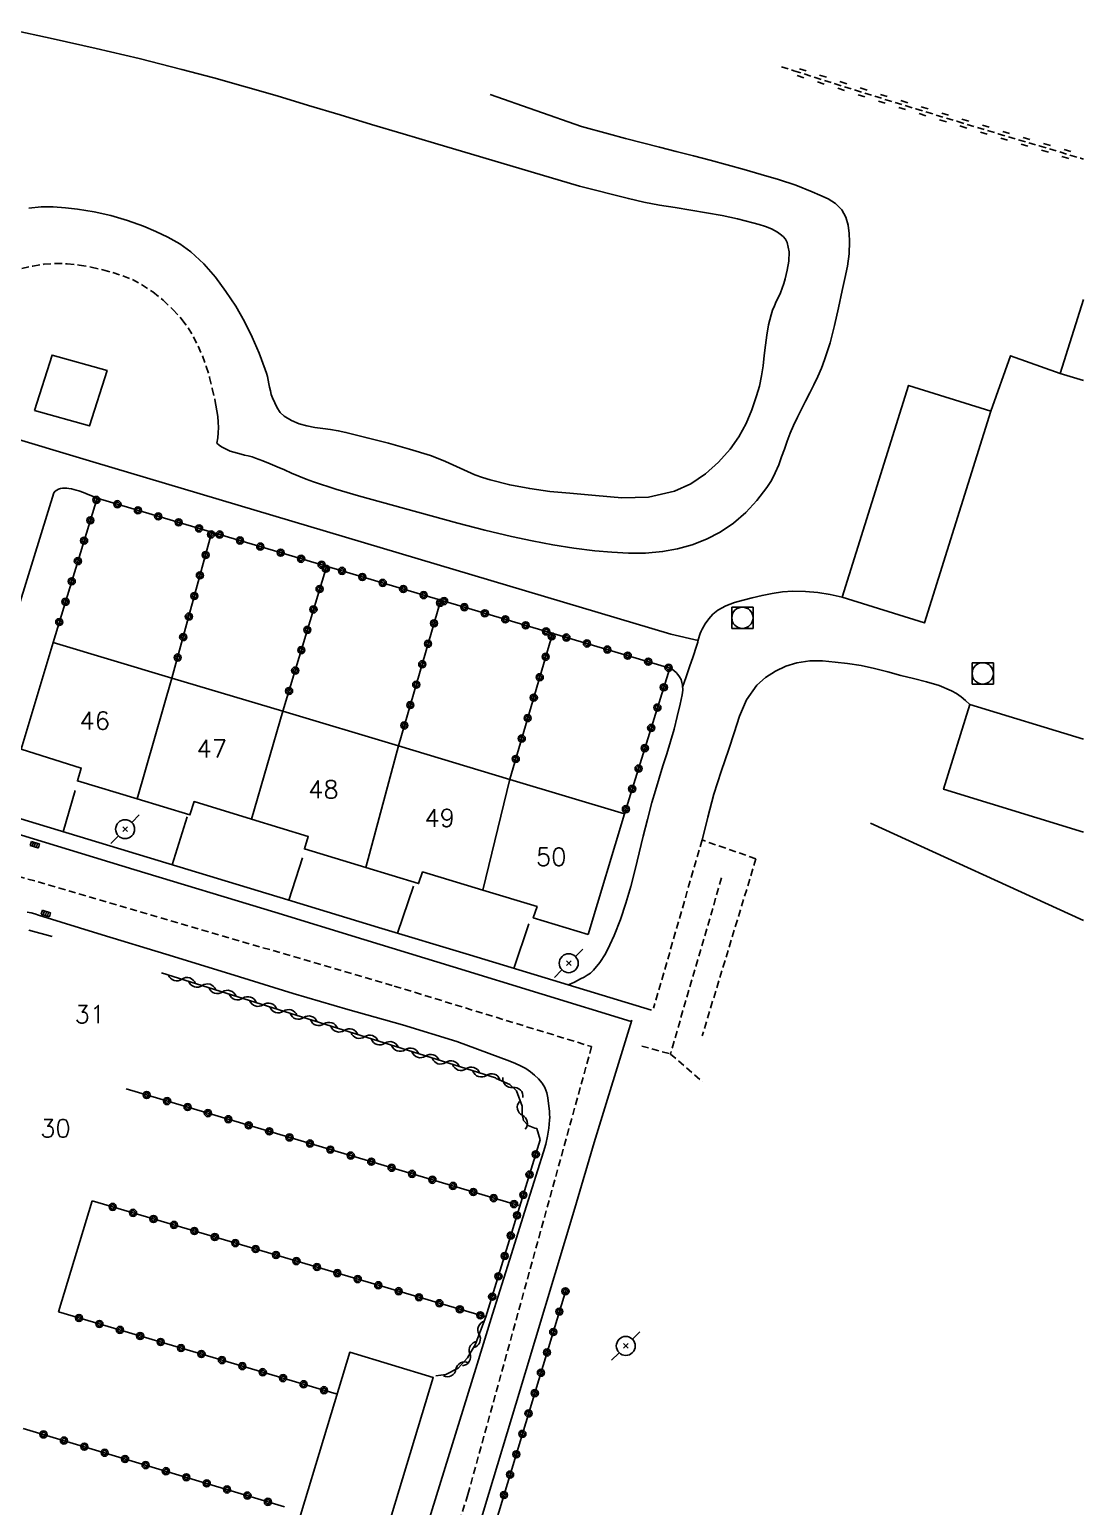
# Model space of a CAD drawing. Header units: millimetres. Extents: x 108019 to 109000, y 147057 to 148000.
# Drawn here: x 108925.8 to 109000, y 147467.6 to 147571.7 of the extents above; entities that cross this region are included whole.
import ezdxf
from ezdxf.enums import TextEntityAlignment as Align

# ---------------------------------------------------------------- set-up
doc = ezdxf.new("R2010")
doc.units = ezdxf.units.MM
doc.linetypes.add('DASHED', pattern=[0.75, 0.5, -0.25])
doc.layers.get('0').update_dxf_attribs({"linetype": 'CONTINUOUS'})
for name, color, linetype in [('W0001', 6, 'DASHED'), ('W0008', 7, 'CONTINUOUS'), ('W0014', 7, 'CONTINUOUS'), ('W0017', 7, 'CONTINUOUS'), ('W0101', 7, 'CONTINUOUS'), ('W0104', 1, 'CONTINUOUS'), ('W0112', 1, 'DASHED'), ('W0211', 2, 'CONTINUOUS'), ('W0214', 2, 'CONTINUOUS'), ('W0220', 5, 'DASHED'), ('W0300', 7, 'CONTINUOUS'), ('W0310', 3, 'CONTINUOUS'), ('W0323', 7, 'CONTINUOUS'), ('W0333', 7, 'CONTINUOUS'), ('W0401', 7, 'CONTINUOUS'), ('W0420', 7, 'CONTINUOUS'), ('W0473', 7, 'CONTINUOUS'), ('W0991', 7, 'CONTINUOUS'), ('W1102', 7, 'CONTINUOUS')]:
    doc.layers.add(name, color=color, linetype=linetype)
doc.styles.get("Standard").update_dxf_attribs({"font": 'romans.shx', "width": 0.85})

# ---------------------------------------------------------------- blocks, each defined once
blk = doc.blocks.new('T473')
for p, q in [((-0.166667, 0.166667), (0.166667, -0.166667)), ((-0.166667, -0.166667), (0.166667, 0.166667)), ((0.500001, 0.500001), (1.000002, 1.000002)), ((-1.000002, -1.000002), (-0.500001, -0.500001))]:
    blk.add_line(p, q)
blk.add_ellipse((0, 0), major_axis=(0.471405, 0.471405), ratio=1, start_param=5.4977871438, end_param=11.780972451)
blk = doc.blocks.new('T420')
for p, q in [((0.75, 0.75), (-0.75, 0.75)), ((-0.75, 0.75), (-0.75, -0.75)), ((0.75, 0.75), (0.75, -0.75)), ((0.75, -0.75), (-0.75, -0.75))]:
    blk.add_line(p, q)
blk.add_ellipse((0, 0), major_axis=(-0.53, 0.53), ratio=1, start_param=3.926991, end_param=10.210176)
blk = doc.blocks.new('T401')
for p, q in [((-0.3, 0.3), (0, 0.3)), ((-0.3, -0.25), (-0.3, 0.3)), ((-0.3, 0.15), (0, 0.15)), ((-0.3, 0), (0, 0)), ((0, 0.3), (0, -0.25)), ((-0.3, -0.15), (0, -0.15)), ((-0.3, -0.25), (-0.3, -0.3)), ((-0.3, -0.3), (0, -0.3)), ((0, -0.3), (0, -0.25))]:
    blk.add_line(p, q)
blk = doc.blocks.new('t220o')
at = {"color": 0, "linetype": 'Continuous'}
for p, q in [((-0.25, 0.25), (0.25, 0.25)), ((-0.25, -0.25), (0.25, -0.25))]:
    blk.add_line(p, q, dxfattribs=at)
blk = doc.blocks.new('t323o')
at = {"color": 0, "linetype": 'Continuous'}
for radius in [0.25, 0.15]:
    blk.add_circle((0, 0), radius, dxfattribs=at)
blk = doc.blocks.new('t310o')
at = {"color": 0, "linetype": 'Continuous'}
for centre, start, end in [((-0.5, 0.38), 216.8699, 323.1304), ((0.5, -0.37), 36.8699, 143.1303)]:
    blk.add_arc(centre, 0.625, start, end, dxfattribs=at)

msp = doc.modelspace()

# ---------------------------------------------------------------- linework, layer by layer
at = {"layer": 'W0001'}
msp.add_lwpolyline([(108867.57, 147530.12), (108887.18, 147523.95), (108920.6, 147513.32), (108951.45, 147504.3), (108965.35, 147500.03), (108956.63, 147468.45), (108949.62, 147445.96), (108944.86, 147430.79), (108923.21, 147437.27), (108899.5, 147444.14), (108900.08, 147445.42)], dxfattribs=at)
at = {"layer": 'W0008'}
for points in [[(108945.88, 147428.68), (108947.51, 147433.9), (108949.13, 147439.13), (108950.74, 147444.36), (108952.35, 147449.59), (108954.28, 147455.9), (108956.2, 147462.21), (108958.11, 147468.52), (108960.02, 147474.83), (108961.41, 147479.43), (108962.79, 147484.04), (108964.16, 147488.65), (108965.53, 147493.26)], [(108961.97, 147492.61), (108960.76, 147488.8), (108959.56, 147484.98), (108958.37, 147481.16), (108957.19, 147477.35), (108954.13, 147467.4), (108951.09, 147457.45), (108948.07, 147447.49), (108945.08, 147437.52)]]:
    msp.add_lwpolyline(points, dxfattribs=at)
at = {"layer": 'W0014'}
for points in [[(108883.92, 147555.16), (108930.22, 147541.26), (108970.93, 147529.11), (108972.87, 147528.65)], [(108921.13, 147518.61), (108927.47, 147539.07)], [(108927.47, 147539.07), (108927.57, 147539.18), (108927.68, 147539.26), (108927.8, 147539.33), (108927.93, 147539.38), (108928.08, 147539.4), (108928.23, 147539.41), (108928.38, 147539.39), (108928.53, 147539.38), (108928.71, 147539.35), (108928.88, 147539.3), (108929.05, 147539.25), (108929.23, 147539.2), (108929.55, 147539.09), (108929.88, 147538.96), (108930.2, 147538.83), (108930.51, 147538.7)], [(108968.15, 147501.79), (108961.87, 147503.72), (108955.59, 147505.65), (108949.31, 147507.58), (108943.03, 147509.5), (108933.11, 147512.52), (108923.18, 147515.55), (108913.25, 147518.56), (108903.32, 147521.55)], [(108969.57, 147502.6), (108963.16, 147504.54), (108956.76, 147506.49), (108950.35, 147508.43), (108943.95, 147510.38), (108911.58, 147520.2)], [(108925.6, 147509.52), (108925.87, 147509.46), (108926.13, 147509.38), (108926.39, 147509.3)], [(108926.39, 147509.3), (108930.88, 147507.92), (108935.37, 147506.55), (108939.86, 147505.17), (108944.34, 147503.78), (108948.17, 147502.65), (108952.02, 147501.57), (108955.85, 147500.4), (108959.6, 147499.01), (108959.98, 147498.85), (108960.35, 147498.68), (108960.71, 147498.49), (108961.05, 147498.25), (108961.34, 147498.02), (108961.61, 147497.75), (108961.86, 147497.46), (108962.05, 147497.14), (108962.19, 147496.78), (108962.27, 147496.41), (108962.32, 147496.03), (108962.36, 147495.66), (108962.38, 147495.46), (108962.39, 147495.25), (108962.4, 147495.05), (108962.39, 147494.84), (108962.33, 147494.28), (108962.24, 147493.71), (108962.12, 147493.16), (108961.97, 147492.61)], [(108925.71, 147508.25), (108927.35, 147507.8)], [(108965.53, 147493.26), (108968.18, 147501.9)]]:
    msp.add_lwpolyline(points, dxfattribs=at)
at = {"layer": 'W0017'}
for points in [[(108998.37, 147547.49), (108994.86, 147548.74), (108993.48, 147544.83)], [(108983.01, 147531.71), (108982.15, 147531.91), (108981.28, 147532.04), (108980.41, 147532.11), (108979.53, 147532.13), (108978.8, 147532.08), (108978.08, 147531.98), (108977.36, 147531.84), (108976.66, 147531.67), (108976.04, 147531.51), (108975.42, 147531.34), (108974.81, 147531.11), (108974.24, 147530.79), (108973.9, 147530.51), (108973.61, 147530.18), (108973.35, 147529.83), (108973.13, 147529.46), (108973.06, 147529.31), (108973, 147529.16), (108972.95, 147529.01), (108972.9, 147528.86), (108972.86, 147528.7), (108972.83, 147528.55), (108972.78, 147528.4), (108972.74, 147528.25), (108972.5, 147527.53), (108972.26, 147526.81), (108972.01, 147526.1), (108971.76, 147525.38)], [(108970.86, 147526.71), (108971.02, 147526.63), (108971.17, 147526.52), (108971.31, 147526.4), (108971.43, 147526.26), (108971.55, 147526.09), (108971.65, 147525.91), (108971.72, 147525.71), (108971.76, 147525.51), (108971.78, 147525.17), (108971.73, 147524.83), (108971.66, 147524.5), (108971.59, 147524.18), (108971.39, 147523.3), (108971.16, 147522.42), (108970.91, 147521.55), (108970.65, 147520.68), (108970.38, 147519.82), (108970.11, 147518.96), (108969.85, 147518.09), (108969.6, 147517.23), (108969.28, 147516.05), (108968.98, 147514.87), (108968.7, 147513.69), (108968.41, 147512.51), (108968.11, 147511.33), (108967.77, 147510.15), (108967.38, 147509), (108966.93, 147507.86), (108966.64, 147507.21), (108966.32, 147506.58), (108965.94, 147505.97), (108965.49, 147505.41), (108965.28, 147505.22), (108965.05, 147505.07), (108964.82, 147504.93), (108964.58, 147504.8), (108964.37, 147504.69), (108964.15, 147504.58), (108963.93, 147504.47), (108963.7, 147504.38)], [(108973.13, 147514.59), (108973.53, 147516.21), (108973.97, 147517.82), (108974.47, 147519.42), (108975.01, 147521), (108975.39, 147522.14), (108975.77, 147523.32), (108976.27, 147524.47), (108976.99, 147525.5), (108977.6, 147526.06), (108978.3, 147526.51), (108979.04, 147526.84), (108979.82, 147527.09), (108980.72, 147527.23), (108981.62, 147527.22), (108982.51, 147527.14), (108983.39, 147527.03), (108984.34, 147526.89), (108985.28, 147526.68), (108986.21, 147526.44), (108987.13, 147526.19), (108988.03, 147525.97), (108988.94, 147525.75), (108989.84, 147525.48), (108990.7, 147525.11), (108991.05, 147524.92), (108991.39, 147524.69), (108991.7, 147524.44), (108991.99, 147524.16)], [(108928.97, 147518.08), (108928.12, 147515.18)], [(108936.85, 147516.22), (108935.8, 147512.85)], [(108944.98, 147513.33), (108944.02, 147510.36)], [(108952.8, 147511.35), (108951.67, 147508.04)], [(108960.92, 147508.68), (108959.88, 147505.54)]]:
    msp.add_lwpolyline(points, dxfattribs=at)
at = {"layer": 'W0101'}
for points in [[(108935.79, 147526.01), (108927.41, 147528.52), (108925.17, 147520.99), (108929.4, 147519.67), (108929.13, 147518.76), (108933.34, 147517.49)], [(108943.6, 147523.67), (108935.79, 147526.01)], [(108951.74, 147521.23), (108943.6, 147523.67)], [(108959.59, 147518.87), (108951.74, 147521.23)], [(108965.12, 147507.94), (108967.67, 147516.45), (108959.59, 147518.87)], [(108933.34, 147517.49), (108937.05, 147516.37), (108937.35, 147517.31), (108941.4, 147516.07)], [(108941.4, 147516.07), (108945.39, 147514.84), (108945.12, 147513.97), (108949.45, 147512.65)], [(108949.45, 147512.65), (108953.16, 147511.52), (108953.44, 147512.35), (108957.68, 147511.07)], [(108957.68, 147511.07), (108961.51, 147509.9), (108961.24, 147509.12), (108965.12, 147507.94)], [(108930.18, 147489.16), (108927.8, 147481.33)]]:
    msp.add_lwpolyline(points, dxfattribs=at)
at = {"layer": 'W0104'}
for points in [[(109000, 147546.98), (108998.37, 147547.49), (109000, 147552.71)], [(109000, 147515.15), (108990.15, 147518.17), (108991.99, 147524.16)], [(108991.99, 147524.16), (109000, 147521.7)]]:
    msp.add_lwpolyline(points, dxfattribs=at)
for points in [[(108983.01, 147531.71), (108987.68, 147546.64), (108993.48, 147544.83), (108988.8, 147529.9)], [(108943.54, 147441.46), (108954.2, 147476.7), (108948.32, 147478.48), (108937.66, 147443.24)]]:
    msp.add_lwpolyline(points, close=True, dxfattribs=at)
at = {"layer": 'W0112'}
for points in [[(108925.22, 147554.88), (108925.98, 147555.06), (108926.76, 147555.18), (108927.55, 147555.24), (108928.4, 147555.22), (108929.26, 147555.13), (108930.1, 147554.98), (108930.93, 147554.79), (108931.63, 147554.6), (108932.33, 147554.37), (108933, 147554.1), (108933.65, 147553.75), (108934.44, 147553.23), (108935.17, 147552.65), (108935.86, 147552), (108936.49, 147551.3), (108936.92, 147550.7), (108937.3, 147550.07), (108937.63, 147549.41), (108937.93, 147548.73), (108938.21, 147547.98), (108938.44, 147547.21), (108938.63, 147546.43), (108938.81, 147545.65), (108938.89, 147545.26), (108938.96, 147544.86), (108939.02, 147544.46), (108939.05, 147544.05), (108939.06, 147543.68), (108939.04, 147543.31), (108939.01, 147542.94), (108938.96, 147542.57)], [(108973.13, 147514.6), (108969.72, 147502.73)], [(108976.92, 147513.27), (108973.13, 147514.6)], [(108976.93, 147513.27), (108973.14, 147500.79)], [(108974.51, 147511.93), (108970.9, 147499.51)], [(108968.88, 147500.07), (108970.9, 147499.51)], [(108970.9, 147499.51), (108973.17, 147497.54)]]:
    msp.add_lwpolyline(points, dxfattribs=at)
at = {"layer": 'W0211'}
msp.add_lwpolyline([(108924.4, 147571.73), (108927.43, 147571.07), (108930.46, 147570.39), (108933.48, 147569.68), (108936.49, 147568.92), (108938.73, 147568.33), (108940.96, 147567.7), (108943.19, 147567.05), (108945.41, 147566.38), (108947.63, 147565.71), (108949.85, 147565.04), (108952.07, 147564.37), (108954.29, 147563.72), (108957.7, 147562.71), (108961.1, 147561.69), (108964.51, 147560.7), (108967.95, 147559.81), (108969.04, 147559.57), (108970.14, 147559.36), (108971.24, 147559.18), (108972.34, 147559), (108973.44, 147558.82), (108974.54, 147558.62), (108975.63, 147558.39), (108976.71, 147558.1), (108977.16, 147557.98), (108977.6, 147557.84), (108978.03, 147557.67), (108978.44, 147557.44), (108978.64, 147557.3), (108978.84, 147557.14), (108979.01, 147556.95), (108979.13, 147556.72), (108979.27, 147556.06), (108979.25, 147555.4), (108979.13, 147554.76), (108978.99, 147554.15), (108978.9, 147553.82), (108978.78, 147553.5), (108978.65, 147553.18), (108978.51, 147552.87), (108978.36, 147552.56), (108978.23, 147552.25), (108978.1, 147551.94), (108977.99, 147551.61), (108977.82, 147550.91), (108977.7, 147550.19), (108977.6, 147549.47), (108977.52, 147548.75), (108977.44, 147548.03), (108977.33, 147547.32), (108977.18, 147546.6), (108976.98, 147545.9), (108976.63, 147544.92), (108976.23, 147543.95), (108975.73, 147543.02), (108975.11, 147542.16), (108974.29, 147541.24), (108973.37, 147540.41), (108972.34, 147539.7), (108971.2, 147539.18), (108969.36, 147538.77), (108967.47, 147538.72), (108965.63, 147538.88), (108963.82, 147539.04), (108962.41, 147539.17), (108960.99, 147539.37), (108959.59, 147539.63), (108958.21, 147539.98), (108957.66, 147540.15), (108957.13, 147540.35), (108956.61, 147540.58), (108956.09, 147540.81), (108955.58, 147541.05), (108955.06, 147541.28), (108954.54, 147541.5), (108954, 147541.7), (108952.53, 147542.16), (108951.04, 147542.56), (108949.54, 147542.94), (108948.05, 147543.33), (108947.51, 147543.45), (108946.96, 147543.53), (108946.41, 147543.6), (108945.86, 147543.68), (108945.29, 147543.79), (108944.74, 147543.94), (108944.2, 147544.16), (108943.7, 147544.47), (108943.41, 147544.74), (108943.2, 147545.07), (108943.03, 147545.42), (108942.88, 147545.77), (108942.79, 147546.01), (108942.72, 147546.26), (108942.66, 147546.51), (108942.61, 147546.76), (108942.56, 147547.01), (108942.51, 147547.26), (108942.44, 147547.51), (108942.36, 147547.76), (108941.93, 147548.91), (108941.44, 147550.05), (108940.9, 147551.16), (108940.28, 147552.23), (108939.59, 147553.27), (108938.85, 147554.27), (108938.03, 147555.21), (108937.11, 147556.05), (108936.34, 147556.62), (108935.51, 147557.09), (108934.65, 147557.5), (108933.78, 147557.87), (108932.65, 147558.27), (108931.49, 147558.61), (108930.31, 147558.87), (108929.13, 147559.07), (108928.28, 147559.17), (108927.43, 147559.23), (108926.57, 147559.23), (108925.71, 147559.15)], dxfattribs=at)
at = {"layer": 'W0214'}
msp.add_lwpolyline([(108958.21, 147567.15), (108964.65, 147564.9), (108964.65, 147564.9), (108964.65, 147564.9), (108966.54, 147564.38), (108967.74, 147564.06), (108968.93, 147563.75), (108970.13, 147563.44), (108971.32, 147563.14), (108972.52, 147562.83), (108973.71, 147562.52), (108974.91, 147562.2), (108976.09, 147561.86), (108977.3, 147561.51), (108978.52, 147561.16), (108979.73, 147560.77), (108980.9, 147560.29), (108981.44, 147560.05), (108982.01, 147559.8), (108982.54, 147559.47), (108982.99, 147559.02), (108983.27, 147558.5), (108983.43, 147557.93), (108983.5, 147557.35), (108983.53, 147556.79), (108983.5, 147555.91), (108983.37, 147555.04), (108983.18, 147554.19), (108983, 147553.34), (108982.74, 147552.11), (108982.47, 147550.87), (108982.15, 147549.65), (108981.77, 147548.45), (108981.54, 147547.85), (108981.28, 147547.26), (108981.01, 147546.68), (108980.72, 147546.11), (108980.43, 147545.54), (108980.13, 147544.97), (108979.85, 147544.4), (108979.58, 147543.82), (108979.35, 147543.27), (108979.14, 147542.72), (108978.94, 147542.16), (108978.74, 147541.6), (108978.53, 147541.04), (108978.29, 147540.48), (108978.02, 147539.95), (108977.7, 147539.44), (108977, 147538.53), (108976.21, 147537.69), (108975.35, 147536.94), (108974.4, 147536.3), (108973.44, 147535.8), (108972.44, 147535.41), (108971.4, 147535.13), (108970.35, 147534.93), (108969.16, 147534.81), (108967.96, 147534.81), (108966.77, 147534.88), (108965.58, 147534.98), (108964.1, 147535.16), (108962.63, 147535.4), (108961.17, 147535.69), (108959.72, 147536), (108957.82, 147536.44), (108955.93, 147536.93), (108954.04, 147537.45), (108952.16, 147537.97), (108950.55, 147538.41), (108948.94, 147538.85), (108947.34, 147539.32), (108945.76, 147539.84), (108945.24, 147540.03), (108944.73, 147540.24), (108944.22, 147540.45), (108943.72, 147540.68), (108943.21, 147540.9), (108942.7, 147541.12), (108942.19, 147541.32), (108941.68, 147541.52), (108941.43, 147541.6), (108941.17, 147541.67), (108940.91, 147541.73), (108940.66, 147541.79), (108940.4, 147541.86), (108940.15, 147541.93), (108939.9, 147542.01), (108939.65, 147542.12), (108939.47, 147542.21), (108939.29, 147542.32), (108939.12, 147542.44), (108938.96, 147542.57)], dxfattribs=at)
at = {"layer": 'W0220'}
msp.add_lwpolyline([(108978.72, 147569.11), (108979.61, 147568.83), (108982.45, 147567.92), (108985.3, 147567.03), (108988.19, 147566.14), (108991.09, 147565.26), (108993.99, 147564.39), (108996.89, 147563.53), (108999.79, 147562.66), (109000, 147562.6)], dxfattribs=at)
at = {"layer": 'W0300'}
msp.add_lwpolyline([(108985.01, 147515.79), (109000, 147508.91)], dxfattribs=at)
at = {"layer": 'W0310'}
for points in [[(108958.58, 147497.82), (108935.06, 147505.24)], [(108960.45, 147495.83), (108960.06, 147496.91), (108959.6, 147497.36), (108958.64, 147497.79), (108958.58, 147497.82)], [(108960.45, 147495.83), (108960.46, 147495.28), (108960.55, 147494.83), (108960.88, 147494.46), (108961.36, 147494.28), (108961.49, 147494.25)], [(108961.49, 147494.25), (108961.73, 147493.45)], [(108954.39, 147476.82), (108955.09, 147476.91), (108955.96, 147477.36), (108956.6, 147478.09), (108956.87, 147478.54), (108957.14, 147479), (108957.91, 147480.97)]]:
    msp.add_lwpolyline(points, dxfattribs=at)
at = {"layer": 'W0323'}
for points in [[(108930.51, 147538.7), (108927.41, 147528.52)], [(108930.51, 147538.7), (108970.86, 147526.71), (108967.67, 147516.45)], [(108938.6, 147536.33), (108935.79, 147526.01)], [(108946.67, 147533.86), (108943.6, 147523.67)], [(108954.71, 147531.44), (108951.74, 147521.23)], [(108962.6, 147529.13), (108959.59, 147518.88)], [(108960.22, 147488.83), (108932.57, 147497.05)], [(108957.91, 147480.97), (108961.73, 147493.45)], [(108957.91, 147480.97), (108930.18, 147489.16)], [(108963.53, 147482.83), (108957.22, 147461.92), (108950.73, 147441.07), (108945.39, 147424.08), (108939.55, 147403.92), (108939.53, 147403.85)], [(108947.35, 147475.56), (108927.8, 147481.33)], [(108943.72, 147467.59), (108925.31, 147473.12)]]:
    msp.add_lwpolyline(points, dxfattribs=at)
at = {"layer": 'W0333'}
msp.add_lwpolyline([(108926.11, 147544.87), (108929.98, 147543.79), (108931.22, 147547.69), (108927.35, 147548.78)], close=True, dxfattribs=at)
at = {"layer": 'W1102'}
for points in [[(108935.79, 147526.01), (108933.34, 147517.49)], [(108943.6, 147523.67), (108941.4, 147516.07)], [(108951.74, 147521.23), (108949.45, 147512.65)], [(108959.59, 147518.88), (108957.68, 147511.07)]]:
    msp.add_lwpolyline(points, dxfattribs=at)

# ---------------------------------------------------------------- block references
at = {"layer": 'W0220'}
for p, rotation in [((108980.15, 147568.65), 342.3358616476839), ((108981.58, 147568.2), 342.3358616476839), ((108983.01, 147567.75), 342.5734633465744), ((108984.44, 147567.3), 342.5734633465744), ((108985.87, 147566.85), 342.8618330408909), ((108987.31, 147566.41), 342.8618330408909), ((108988.74, 147565.97), 343.1373699217119), ((108990.18, 147565.53), 343.1373699217119), ((108991.61, 147565.1), 343.325745881621), ((108993.05, 147564.67), 343.325745881621), ((108994.49, 147564.24), 343.4269583809093), ((108995.92, 147563.81), 343.4269583809093), ((108997.36, 147563.39), 343.423161093691), ((108998.8, 147562.96), 343.423161093691)]:
    msp.add_blockref('t220o', p, dxfattribs=dict(at, rotation=rotation))
at = {"layer": 'W0310'}
for p, rotation in [((108936.49, 147504.79), 162.4658031650011), ((108936.49, 147504.79), 162.4658031653521), ((108937.92, 147504.34), 162.4658031650011), ((108937.92, 147504.34), 162.4658031653521), ((108939.35, 147503.89), 162.4658031650011), ((108939.35, 147503.89), 162.4658031653521), ((108940.78, 147503.44), 162.4658031650011), ((108940.78, 147503.44), 162.4658031653521), ((108942.21, 147502.99), 162.4658031650011), ((108942.21, 147502.99), 162.4658031653521), ((108943.64, 147502.53), 162.4658031650011), ((108943.64, 147502.53), 162.4658031653521), ((108945.07, 147502.08), 162.4658031650011), ((108945.07, 147502.08), 162.4658031653521), ((108946.5, 147501.63), 162.4658031650011), ((108946.5, 147501.63), 162.4658031653521), ((108947.93, 147501.18), 162.4658031650011), ((108947.93, 147501.18), 162.4658031653521), ((108949.36, 147500.73), 162.4658031650011), ((108949.36, 147500.73), 162.4658031653521), ((108950.79, 147500.27), 162.4658031650011), ((108950.79, 147500.27), 162.4658031653521), ((108952.22, 147499.82), 162.4658031650011), ((108952.22, 147499.82), 162.4658031653521), ((108953.65, 147499.37), 162.4658031650011), ((108953.65, 147499.37), 162.4658031653521), ((108955.08, 147498.92), 162.4658031650011), ((108955.08, 147498.92), 162.4658031653521), ((108956.51, 147498.47), 162.4658031650011), ((108956.51, 147498.47), 162.4658031653521), ((108957.94, 147498.01), 162.4658031650011), ((108957.94, 147498.01), 162.4658031653521), ((108959.81, 147497.15), 135.1264805452454), ((108959.81, 147497.15), 135.1264805445149), ((108960.47, 147495.19), 281.3585706450759), ((108960.47, 147495.19), 281.3585706451173), ((108957.43, 147479.74), 68.59542500471447), ((108957.43, 147479.74), 68.59542500505059), ((108956.78, 147478.39), 59.16633421415314), ((108956.78, 147478.39), 59.16633421360712), ((108955.8, 147477.28), 27.47443162541905), ((108955.8, 147477.28), 27.47443162561708)]:
    msp.add_blockref('t310o', p, dxfattribs=dict(at, rotation=rotation))
at = {"layer": 'W0323'}
for p, rotation in [((108930.47, 147538.57), 253.0747279057921), ((108931.95, 147538.27), 343.460879920605), ((108933.39, 147537.84), 343.460879920605), ((108930.04, 147537.13), 253.0747279057921), ((108934.82, 147537.41), 343.460879920605), ((108936.26, 147536.99), 343.460879920605), ((108937.7, 147536.56), 343.460879920605), ((108929.6, 147535.7), 253.0747279057921), ((108938.55, 147536.14), 254.7655575502721), ((108939.14, 147536.13), 343.460879920605), ((108940.58, 147535.71), 343.460879920605), ((108938.16, 147534.69), 254.7655575502721), ((108942.01, 147535.28), 343.460879920605), ((108943.45, 147534.85), 343.460879920605), ((108944.89, 147534.42), 343.460879920605), ((108929.16, 147534.26), 253.0747279057921), ((108946.33, 147534), 343.460879920605), ((108946.63, 147533.72), 253.282201600472), ((108947.77, 147533.57), 343.460879920605), ((108928.73, 147532.83), 253.0747279057921), ((108937.76, 147533.25), 254.7655575502721), ((108949.2, 147533.14), 343.460879920605), ((108950.64, 147532.72), 343.460879920605), ((108928.29, 147531.39), 253.0747279057921), ((108937.37, 147531.8), 254.7655575502721), ((108946.19, 147532.29), 253.282201600472), ((108952.08, 147532.29), 343.460879920605), ((108953.52, 147531.86), 343.460879920605), ((108954.67, 147531.31), 253.7727547240613), ((108954.96, 147531.44), 343.460879920605), ((108936.98, 147530.35), 254.7655575502721), ((108945.76, 147530.85), 253.282201600472), ((108956.39, 147531.01), 343.460879920605), ((108957.83, 147530.58), 343.460879920605), ((108927.85, 147529.96), 253.0747279057921), ((108945.33, 147529.41), 253.282201600472), ((108954.25, 147529.87), 253.7727547240613), ((108959.27, 147530.15), 343.460879920605), ((108960.71, 147529.73), 343.460879920605), ((108962.15, 147529.3), 343.460879920605), ((108936.58, 147528.9), 254.7655575502721), ((108953.83, 147528.43), 253.7727547240613), ((108962.54, 147528.95), 253.6479862111935), ((108963.58, 147528.87), 343.460879920605), ((108965.02, 147528.45), 343.460879920605), ((108936.19, 147527.46), 254.7655575502721), ((108944.9, 147527.98), 253.282201600472), ((108962.12, 147527.51), 253.6479862111935), ((108966.46, 147528.02), 343.460879920605), ((108967.9, 147527.59), 343.460879920605), ((108969.34, 147527.17), 343.460879920605), ((108944.47, 147526.54), 253.282201600472), ((108953.42, 147526.99), 253.7727547240613), ((108961.7, 147526.07), 253.6479862111935), ((108970.77, 147526.74), 343.460879920605), ((108944.04, 147525.1), 253.282201600472), ((108953, 147525.55), 253.7727547240613), ((108970.44, 147525.36), 252.7487077317681), ((108952.58, 147524.11), 253.7727547240613), ((108961.28, 147524.63), 253.6479862111935), ((108960.85, 147523.19), 253.6479862111935), ((108969.99, 147523.93), 252.7487077317681), ((108952.16, 147522.67), 253.7727547240613), ((108969.55, 147522.5), 252.7487077317681), ((108960.43, 147521.75), 253.6479862111935), ((108969.1, 147521.07), 252.7487077317681), ((108960.01, 147520.31), 253.6479862111935), ((108968.66, 147519.63), 252.7487077317681), ((108968.21, 147518.2), 252.7487077317681), ((108967.77, 147516.77), 252.7487077317681), ((108934.01, 147496.62), 163.4390693011573), ((108935.45, 147496.19), 163.4390693011573), ((108936.89, 147495.77), 163.4390693011573), ((108938.32, 147495.34), 163.4390693011573), ((108939.76, 147494.91), 163.4390693011573), ((108941.2, 147494.48), 163.4390693011573), ((108942.64, 147494.06), 163.4390693011573), ((108944.07, 147493.63), 163.4390693011573), ((108945.51, 147493.2), 163.4390693011573), ((108946.95, 147492.77), 163.4390693011573), ((108948.39, 147492.35), 163.4390693011573), ((108949.83, 147491.92), 163.4390693011573), ((108961.42, 147492.44), 73.00474527206053), ((108951.26, 147491.49), 163.4390693011573), ((108952.7, 147491.06), 163.4390693011573), ((108960.98, 147491.01), 73.00474527206053), ((108954.14, 147490.64), 163.4390693011573), ((108955.58, 147490.21), 163.4390693011573), ((108957.01, 147489.78), 163.4390693011573), ((108931.61, 147488.73), 163.5503060519894), ((108958.45, 147489.35), 163.4390693011573), ((108959.89, 147488.93), 163.4390693011573), ((108960.54, 147489.58), 73.00474527206053), ((108933.05, 147488.31), 163.5503060519894), ((108934.49, 147487.88), 163.5503060519894), ((108960.1, 147488.14), 73.00474527206053), ((108935.93, 147487.46), 163.5503060519894), ((108937.37, 147487.03), 163.5503060519894), ((108938.81, 147486.61), 163.5503060519894), ((108959.66, 147486.71), 73.00474527206053), ((108940.25, 147486.18), 163.5503060519894), ((108941.68, 147485.76), 163.5503060519894), ((108943.12, 147485.34), 163.5503060519894), ((108944.56, 147484.91), 163.5503060519894), ((108946, 147484.49), 163.5503060519894), ((108959.23, 147485.27), 73.00474527206053), ((108947.44, 147484.06), 163.5503060519894), ((108948.88, 147483.64), 163.5503060519894), ((108958.79, 147483.84), 73.00474527206053), ((108950.32, 147483.21), 163.5503060519894), ((108951.76, 147482.79), 163.5503060519894), ((108953.19, 147482.36), 163.5503060519894), ((108958.35, 147482.4), 73.00474527206053), ((108963.51, 147482.78), 253.2032862883453), ((108954.63, 147481.94), 163.5503060519894), ((108956.07, 147481.51), 163.5503060519894), ((108963.08, 147481.35), 253.2032862883453), ((108929.24, 147480.9), 163.5592227111531), ((108930.68, 147480.48), 163.5592227111531), ((108957.51, 147481.09), 163.5503060519894), ((108932.12, 147480.06), 163.5592227111531), ((108933.55, 147479.63), 163.5592227111531), ((108934.99, 147479.21), 163.5592227111531), ((108962.65, 147479.91), 253.2032862883453), ((108936.43, 147478.78), 163.5592227111531), ((108937.87, 147478.36), 163.5592227111531), ((108962.21, 147478.47), 253.2032862883453), ((108939.31, 147477.93), 163.5592227111531), ((108940.75, 147477.51), 163.5592227111531), ((108942.19, 147477.08), 163.5592227111531), ((108943.62, 147476.66), 163.5592227111531), ((108945.06, 147476.23), 163.5592227111531), ((108961.78, 147477.04), 253.2032862883453), ((108946.5, 147475.81), 163.5592227111531), ((108961.35, 147475.6), 253.2032862883453), ((108960.91, 147474.17), 253.2032862883453), ((108926.74, 147472.69), 163.2844831796446), ((108928.18, 147472.26), 163.2844831796446), ((108960.48, 147472.73), 253.2032862883453), ((108929.62, 147471.83), 163.2844831796446), ((108931.05, 147471.4), 163.2844831796446), ((108932.49, 147470.96), 163.2844831796446), ((108960.05, 147471.29), 253.2032862883453), ((108933.93, 147470.53), 163.2844831796446), ((108935.36, 147470.1), 163.2844831796446), ((108959.61, 147469.86), 253.2032862883453), ((108936.8, 147469.67), 163.2844831796446), ((108938.24, 147469.24), 163.2844831796446), ((108939.67, 147468.81), 163.2844831796446), ((108941.11, 147468.38), 163.2844831796446), ((108942.55, 147467.94), 163.2844831796446), ((108959.18, 147468.42), 253.2032862883453)]:
    msp.add_blockref('t323o', p, dxfattribs=dict(at, rotation=rotation))
at = {"layer": 'W0401'}
for p, rotation in [((108926.18, 147514.41), 73.0776319125421), ((108926.87, 147509.27), 253.0475704278287)]:
    msp.add_blockref('T401', p, dxfattribs=dict(at, rotation=rotation))
at = {"layer": 'W0420'}
for p in [(108975.98, 147530.26), (108992.91, 147526.34)]:
    msp.add_blockref('T420', p, dxfattribs=at)
at = {"layer": 'W0473'}
for p in [(108932.49, 147515.36), (108963.74, 147505.91), (108967.76, 147478.93)]:
    msp.add_blockref('T473', p, dxfattribs=at)

# ---------------------------------------------------------------- texts
at = {"layer": 'W0991'}
for s, p in [('46', (108930.35, 147523.01)), ('47', (108938.6, 147521.04)), ('48', (108946.46, 147518.16)), ('49', (108954.65, 147516.15)), ('50', (108962.51, 147513.41)), ('31', (108930.01, 147502.31)), ('30', (108927.58, 147494.27))]:
    msp.add_text(s, height=1.25, dxfattribs=at).set_placement(p, align=Align.MIDDLE_CENTER)

doc.saveas('drawing.dxf')
